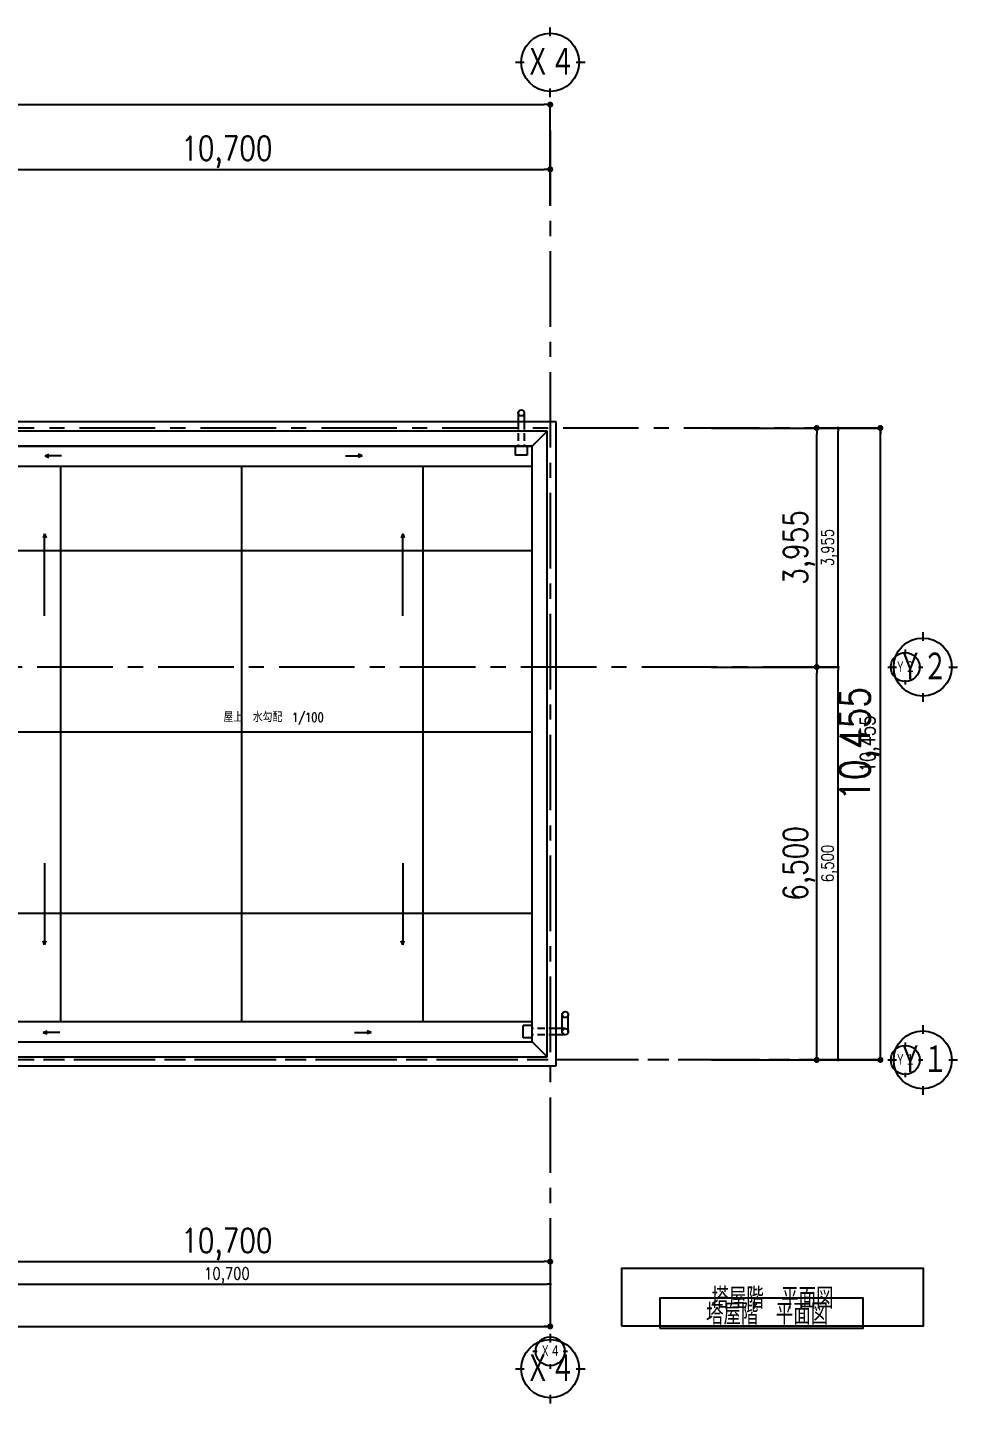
# Model space of a CAD drawing. Header units: millimetres. Extents: x 15495 to 166182, y -39946 to 18307.
# Drawn here: x 108900 to 124288, y -5754 to 17013 of the extents above; entities that cross this region are included whole.
import ezdxf
from ezdxf.enums import TextEntityAlignment as Align

# ---------------------------------------------------------------- set-up
doc = ezdxf.new("R2010")
doc.units = ezdxf.units.MM
doc.header["$LTSCALE"] = 1000
doc.linetypes.add('CENTER', pattern=[2, 1.25, -0.25, 0.25, -0.25])
doc.linetypes.add('HIDDEN2', pattern=[0.1875, 0.125, -0.0625])
doc.layers.get('0').update_dxf_attribs({"linetype": 'CONTINUOUS'})
for name, color, linetype in [('TRF-A_ELSE-100', 6, 'CONTINUOUS'), ('TRF-A_ELSE-50', 6, 'CONTINUOUS'), ('TRF-DT_ID-50', 13, 'CONTINUOUS'), ('TRF-E_DIM-100', 3, 'CONTINUOUS'), ('TRF-E_DIM-50', 3, 'CONTINUOUS'), ('TRF-E_GRID-100', 1, 'CENTER'), ('TRF-E_GRID-50', 1, 'CENTER'), ('TRF-E_TEXT-100', 3, 'CONTINUOUS'), ('TRF-E_TEXT-50', 3, 'CONTINUOUS'), ('TRF-H_LINE1-100', 140, 'CONTINUOUS')]:
    doc.layers.add(name, color=color, linetype=linetype)
doc.styles.add('DIM', font='romans.shx', dxfattribs={"width": 0.8, "bigfont": 'bigfont.shx'})
doc.styles.add('ROOM', font='romans.shx', dxfattribs={"width": 0.8, "bigfont": 'bigfont.shx'})
doc.styles.get("Standard").update_dxf_attribs({"font": 'txt.shx', "bigfont": 'bigfont.shx'})
doc.dimstyles.new('DIM100_4_3', dxfattribs={"dimscale": 100, "dimtxt": 4, "dimasz": 1, "dimexe": 0, "dimexo": 1, "dimgap": 0.5, "dimtad": 1, "dimdec": 1, "dimdsep": 46, "dimlunit": 6, "dimtxsty": 'DIM', "dimblk1": 'DOT', "dimblk2": 'DOT', "dimsah": 1, "dimcen": 1, "dimclrd": 256, "dimclre": 256, "dimclrt": 256, "dimadec": 0, "dimazin": 0, "dimtfac": 1, "dimtdec": 1, "dimtix": 1, "dimtmove": 2, "dimatfit": 3, "dimldrblk": 'DOT', "dimfxl": 1, "dimtvp": 0.833333, "dimtolj": 1, "dimarcsym": 0})
doc.dimstyles.new('DIM100_5_3', dxfattribs={"dimscale": 100, "dimtxt": 5, "dimasz": 1, "dimexe": 0, "dimexo": 1, "dimgap": 0.5, "dimtad": 1, "dimdec": 1, "dimdsep": 46, "dimlunit": 6, "dimtxsty": 'DIM', "dimblk1": 'DOT', "dimblk2": 'DOT', "dimsah": 1, "dimcen": 1, "dimclrd": 256, "dimclre": 256, "dimclrt": 256, "dimadec": 0, "dimazin": 0, "dimtfac": 1, "dimtdec": 1, "dimtix": 1, "dimtmove": 2, "dimatfit": 3, "dimldrblk": 'DOT', "dimfxl": 1, "dimtvp": 0.833333, "dimtolj": 1, "dimarcsym": 0})
doc.dimstyles.new('DIM50_4_3', dxfattribs={"dimscale": 50, "dimtxt": 4, "dimasz": 1, "dimexe": 0, "dimexo": 1, "dimgap": 0.5, "dimtad": 1, "dimdec": 1, "dimdsep": 46, "dimlunit": 6, "dimtxsty": 'DIM', "dimblk1": 'DOT', "dimblk2": 'DOT', "dimsah": 1, "dimcen": 1, "dimclrd": 256, "dimclre": 256, "dimclrt": 256, "dimadec": 0, "dimazin": 0, "dimtfac": 1, "dimtdec": 1, "dimtix": 1, "dimtmove": 2, "dimatfit": 3, "dimldrblk": 'DOT', "dimfxl": 1, "dimtvp": 0.833333, "dimtolj": 1, "dimarcsym": 0})
doc.dimstyles.new('DIM50_5_3', dxfattribs={"dimscale": 50, "dimtxt": 5, "dimasz": 1, "dimexe": 0, "dimexo": 1, "dimgap": 0.5, "dimtad": 1, "dimdec": 1, "dimdsep": 46, "dimlunit": 6, "dimtxsty": 'DIM', "dimblk1": 'DOT', "dimblk2": 'DOT', "dimsah": 1, "dimcen": 1, "dimclrd": 256, "dimclre": 256, "dimclrt": 256, "dimadec": 0, "dimazin": 0, "dimtfac": 1, "dimtdec": 1, "dimtix": 1, "dimtmove": 2, "dimatfit": 3, "dimldrblk": 'DOT', "dimfxl": 1, "dimtvp": 0.833333, "dimtolj": 1, "dimarcsym": 0})

# ---------------------------------------------------------------- blocks, each defined once
blk = doc.blocks.new('DOT')
at = {"color": 0, "linetype": 'ByBlock'}
blk.add_line((-0.5, 0), (-1, 0), dxfattribs=at)
at = {"color": 0, "linetype": 'ByBlock', "const_width": 0.5}
blk.add_lwpolyline([(-0.25, 0, 1), (0.25, 0, 1)], format="xyb", close=True, dxfattribs=at)
blk = doc.blocks.new('*D504')
at = {"layer": 'TRF-E_DIM-100', "lineweight": -2}
for p, q in [((120219, 10386), (121958, 10386)), ((121958, 6531), (121958, 10286)), ((120219, 6431), (121958, 6431))]:
    blk.add_line(p, q, dxfattribs=at)
at = {"layer": 'TRF-E_DIM-100', "lineweight": -2, "xscale": 100, "yscale": 100, "zscale": 100}
for p, rotation in [((121958, 10386), 90), ((121958, 6431), 270)]:
    blk.add_blockref('DOT', p, dxfattribs=dict(at, rotation=rotation))
at = {"layer": 'TRF-E_DIM-100', "insert": (121669, 8409), "char_height": 400, "attachment_point": 5, "rotation": 90, "style": 'DIM'}
blk.add_mtext('\\A1;3,955', dxfattribs=at)
blk = doc.blocks.new('_DOT')
at = {"color": 0, "linetype": 'ByBlock'}
blk.add_line((-0.5, 0), (-1, 0), dxfattribs=at)
at = {"color": 0, "linetype": 'ByBlock', "const_width": 0.5}
blk.add_lwpolyline([(-0.25, 0, 1), (0.25, 0, 1)], format="xyb", close=True, dxfattribs=at)
blk = doc.blocks.new('*D501')
at = {"layer": 'TRF-E_DIM-100', "lineweight": -2}
for p, q in [((120574, 10386), (123012, 10386)), ((123012, 31), (123012, 10286)), ((120574, -69), (123012, -69))]:
    blk.add_line(p, q, dxfattribs=at)
at = {"layer": 'TRF-E_DIM-100', "lineweight": -2, "xscale": 100, "yscale": 100, "zscale": 100}
for p, rotation in [((123012, 10386), 90), ((123012, -69), 270)]:
    blk.add_blockref('DOT', p, dxfattribs=dict(at, rotation=rotation))
at = {"layer": 'TRF-E_DIM-100', "insert": (122665, 5159), "char_height": 500, "attachment_point": 5, "rotation": 90, "style": 'DIM'}
blk.add_mtext('\\A1;10,455', dxfattribs=at)
blk = doc.blocks.new('*D507')
at = {"layer": 'TRF-E_DIM-100', "lineweight": -2}
for p, q in [((91149, -3178), (91149, -4478)), ((117549, -3178), (117549, -4478)), ((91249, -4478), (117449, -4478))]:
    blk.add_line(p, q, dxfattribs=at)
at = {"layer": 'TRF-E_DIM-100', "lineweight": -2, "xscale": 100, "yscale": 100, "zscale": 100, "rotation": 180}
blk.add_blockref('DOT', (91149, -4478), dxfattribs=at)
at = {"layer": 'TRF-E_DIM-100', "lineweight": -2, "xscale": 100, "yscale": 100, "zscale": 100}
blk.add_blockref('DOT', (117549, -4478), dxfattribs=at)
at = {"layer": 'TRF-E_DIM-100', "insert": (104349, -4130), "char_height": 500, "attachment_point": 5, "style": 'DIM'}
blk.add_mtext('\\A1;26,400', dxfattribs=at)
blk = doc.blocks.new('*D505')
at = {"layer": 'TRF-E_DIM-100', "lineweight": -2}
for p, q in [((106849, -2807), (106849, -3407)), ((117549, -2807), (117549, -3407)), ((106949, -3407), (117449, -3407))]:
    blk.add_line(p, q, dxfattribs=at)
at = {"layer": 'TRF-E_DIM-100', "lineweight": -2, "xscale": 100, "yscale": 100, "zscale": 100, "rotation": 180}
blk.add_blockref('DOT', (106849, -3407), dxfattribs=at)
at = {"layer": 'TRF-E_DIM-100', "lineweight": -2, "xscale": 100, "yscale": 100, "zscale": 100}
blk.add_blockref('DOT', (117549, -3407), dxfattribs=at)
at = {"layer": 'TRF-E_DIM-100', "insert": (112199, -3119), "char_height": 400, "attachment_point": 5, "style": 'DIM'}
blk.add_mtext('\\A1;10,700', dxfattribs=at)
blk = doc.blocks.new('*D486')
at = {"layer": 'TRF-E_DIM-100', "lineweight": -2}
for p, q in [((120219, 6431), (121958, 6431)), ((121958, 31), (121958, 6331)), ((120219, -69), (121958, -69))]:
    blk.add_line(p, q, dxfattribs=at)
at = {"layer": 'TRF-E_DIM-100', "lineweight": -2, "xscale": 100, "yscale": 100, "zscale": 100}
for p, rotation in [((121958, 6431), 90), ((121958, -69), 270)]:
    blk.add_blockref('DOT', p, dxfattribs=dict(at, rotation=rotation))
at = {"layer": 'TRF-E_DIM-100', "insert": (121669, 3181), "char_height": 400, "attachment_point": 5, "rotation": 90, "style": 'DIM'}
blk.add_mtext('\\A1;6,500', dxfattribs=at)
blk = doc.blocks.new('*D489')
at = {"layer": 'TRF-E_DIM-100', "lineweight": -2}
for p, q in [((91149, 14437), (91149, 15737)), ((91249, 15737), (117449, 15737)), ((117549, 14437), (117549, 15737))]:
    blk.add_line(p, q, dxfattribs=at)
at = {"layer": 'TRF-E_DIM-100', "lineweight": -2, "xscale": 100, "yscale": 100, "zscale": 100, "rotation": 180}
blk.add_blockref('DOT', (91149, 15737), dxfattribs=at)
at = {"layer": 'TRF-E_DIM-100', "lineweight": -2, "xscale": 100, "yscale": 100, "zscale": 100}
blk.add_blockref('DOT', (117549, 15737), dxfattribs=at)
at = {"layer": 'TRF-E_DIM-100', "insert": (104349, 16084), "char_height": 500, "attachment_point": 5, "style": 'DIM'}
blk.add_mtext('\\A1;26,400', dxfattribs=at)
blk = doc.blocks.new('*D488')
at = {"layer": 'TRF-E_DIM-100', "lineweight": -2}
for p, q in [((106849, 14066), (106849, 14666)), ((106949, 14666), (117449, 14666)), ((117549, 14066), (117549, 14666))]:
    blk.add_line(p, q, dxfattribs=at)
at = {"layer": 'TRF-E_DIM-100', "lineweight": -2, "xscale": 100, "yscale": 100, "zscale": 100, "rotation": 180}
blk.add_blockref('DOT', (106849, 14666), dxfattribs=at)
at = {"layer": 'TRF-E_DIM-100', "lineweight": -2, "xscale": 100, "yscale": 100, "zscale": 100}
blk.add_blockref('DOT', (117549, 14666), dxfattribs=at)
at = {"layer": 'TRF-E_DIM-100', "insert": (112199, 14954), "char_height": 400, "attachment_point": 5, "style": 'DIM'}
blk.add_mtext('\\A1;10,700', dxfattribs=at)
blk = doc.blocks.new('*D503')
at = {"layer": 'TRF-E_DIM-50', "lineweight": -2}
for p, q in [((120524, 10386), (122312, 10386)), ((122312, 6481), (122312, 10336)), ((120524, 6431), (122312, 6431))]:
    blk.add_line(p, q, dxfattribs=at)
at = {"layer": 'TRF-E_DIM-50', "lineweight": -2, "xscale": 50, "yscale": 50, "zscale": 50}
for p, rotation in [((122312, 10386), 90), ((122312, 6431), 270)]:
    blk.add_blockref('DOT', p, dxfattribs=dict(at, rotation=rotation))
at = {"layer": 'TRF-E_DIM-50', "insert": (122168, 8409), "char_height": 200, "attachment_point": 5, "rotation": 90, "style": 'DIM'}
blk.add_mtext('\\A1;3,955', dxfattribs=at)
blk = doc.blocks.new('*D502')
at = {"layer": 'TRF-E_DIM-50', "lineweight": -2}
for p, q in [((120524, 10386), (123012, 10386)), ((123012, -19), (123012, 10336)), ((120524, -69), (123012, -69))]:
    blk.add_line(p, q, dxfattribs=at)
at = {"layer": 'TRF-E_DIM-50', "lineweight": -2, "xscale": 50, "yscale": 50, "zscale": 50}
for p, rotation in [((123012, 10386), 90), ((123012, -69), 270)]:
    blk.add_blockref('DOT', p, dxfattribs=dict(at, rotation=rotation))
at = {"layer": 'TRF-E_DIM-50', "insert": (122838, 5159), "char_height": 250, "attachment_point": 5, "rotation": 90, "style": 'DIM'}
blk.add_mtext('\\A1;10,455', dxfattribs=at)
blk = doc.blocks.new('*D508')
at = {"layer": 'TRF-E_DIM-50', "lineweight": -2}
for p, q in [((91149, -3128), (91149, -4478)), ((117549, -3128), (117549, -4478)), ((91199, -4478), (117499, -4478))]:
    blk.add_line(p, q, dxfattribs=at)
at = {"layer": 'TRF-E_DIM-50', "lineweight": -2, "xscale": 50, "yscale": 50, "zscale": 50, "rotation": 180}
blk.add_blockref('DOT', (91149, -4478), dxfattribs=at)
at = {"layer": 'TRF-E_DIM-50', "lineweight": -2, "xscale": 50, "yscale": 50, "zscale": 50}
blk.add_blockref('DOT', (117549, -4478), dxfattribs=at)
at = {"layer": 'TRF-E_DIM-50', "insert": (104349, -4304), "char_height": 250, "attachment_point": 5, "style": 'DIM'}
blk.add_mtext('\\A1;26,400', dxfattribs=at)
blk = doc.blocks.new('*D506')
at = {"layer": 'TRF-E_DIM-50', "lineweight": -2}
for p, q in [((106849, -3128), (106849, -3778)), ((117549, -3128), (117549, -3778)), ((106899, -3778), (117499, -3778))]:
    blk.add_line(p, q, dxfattribs=at)
at = {"layer": 'TRF-E_DIM-50', "lineweight": -2, "xscale": 50, "yscale": 50, "zscale": 50, "rotation": 180}
blk.add_blockref('DOT', (106849, -3778), dxfattribs=at)
at = {"layer": 'TRF-E_DIM-50', "lineweight": -2, "xscale": 50, "yscale": 50, "zscale": 50}
blk.add_blockref('DOT', (117549, -3778), dxfattribs=at)
at = {"layer": 'TRF-E_DIM-50', "insert": (112199, -3634), "char_height": 200, "attachment_point": 5, "style": 'DIM'}
blk.add_mtext('\\A1;10,700', dxfattribs=at)
blk = doc.blocks.new('*D487')
at = {"layer": 'TRF-E_DIM-50', "lineweight": -2}
for p, q in [((120524, 6431), (122312, 6431)), ((122312, -19), (122312, 6381)), ((120524, -69), (122312, -69))]:
    blk.add_line(p, q, dxfattribs=at)
at = {"layer": 'TRF-E_DIM-50', "lineweight": -2, "xscale": 50, "yscale": 50, "zscale": 50}
for p, rotation in [((122312, 6431), 90), ((122312, -69), 270)]:
    blk.add_blockref('DOT', p, dxfattribs=dict(at, rotation=rotation))
at = {"layer": 'TRF-E_DIM-50', "insert": (122168, 3181), "char_height": 200, "attachment_point": 5, "rotation": 90, "style": 'DIM'}
blk.add_mtext('\\A1;6,500', dxfattribs=at)
blk = doc.blocks.new('TRF-BLOCK_100')
at = {"layer": 'TRF-A_ELSE-100'}
for p, q in [((25870.64, 10705), (25870.64, 10555)), ((25970.64, 10705), (25970.64, 10555)), ((26500, 10555), (14200, 10555)), ((26500, -100), (26500, 10555)), ((26350, 10405), (14350, 10405)), ((26100, 10155), (26350, 10405)), ((26350, 50), (26350, 10405)), ((14600, 10155), (26100, 10155)), ((25820.64, 10155), (25820.64, 10005)), ((26020.64, 10155), (26020.64, 10005)), ((26100, 300), (26100, 10155)), ((26100, 9820), (14600, 9820)), ((18299.99, 635), (18300, 9820)), ((21299.99, 635), (21300, 9820)), ((24299.99, 635), (24300, 9820)), ((26020.64, 10005), (25820.64, 10005)), ((14633.55, 8428.15), (26100, 8428.15)), ((15975, 5428.15), (26100, 5428.15)), ((16508.55, 2428.15), (26100, 2428.15)), ((26600, 466.91), (26600.06, 747.51)), ((26700, 466.91), (26700.06, 747.51)), ((16475, 635), (26100, 635)), ((26100, 566.91), (25950, 566.91)), ((25950, 366.91), (25950, 566.91)), ((26650, 516.91), (26500, 516.91)), ((16475, 300), (26100, 300)), ((26100, 366.91), (25950, 366.91)), ((26100, 300), (26350, 50)), ((26650, 416.91), (26500, 416.91)), ((16250, 50), (26350, 50)), ((16250, -100), (26500, -100))]:
    blk.add_line(p, q, dxfattribs=at)
at = {"layer": 'TRF-A_ELSE-100', "linetype": 'HIDDEN2'}
for p, q in [((25870.64, 10555), (25870.64, 10155)), ((25970.64, 10555), (25970.64, 10155)), ((26500, 516.91), (26100, 516.91)), ((26500, 416.91), (26100, 416.91))]:
    blk.add_line(p, q, dxfattribs=at)
at = {"layer": 'TRF-A_ELSE-100'}
for centre in [(25920.64, 10705), (26650, 750), (26650, 466.91)]:
    blk.add_circle(centre, 50, dxfattribs=at)
at = {"layer": 'TRF-E_GRID-100', "color": 3, "linetype": 'Continuous'}
for p, q in [((26400, 16937.68), (26400, 17081.68)), ((25824, 16505.68), (25968, 16505.68)), ((26832, 16505.68), (26976, 16505.68)), ((26400, 15929.68), (26400, 16073.68)), ((32563.65, 7076), (32563.65, 6932)), ((31987.65, 6500), (32131.65, 6500)), ((32995.65, 6500), (33139.65, 6500)), ((32563.65, 6068), (32563.65, 5924)), ((32563.65, 576), (32563.65, 432)), ((31987.65, 0), (32131.65, 0)), ((32995.65, 0), (33139.65, 0)), ((32563.65, -432), (32563.65, -576)), ((26400, -4532.96), (26400, -4676.96)), ((25824, -5108.96), (25968, -5108.96)), ((26832, -5108.96), (26976, -5108.96)), ((26400, -5540.96), (26400, -5684.96))]:
    blk.add_line(p, q, dxfattribs=at)
at = {"layer": 'TRF-E_GRID-100'}
for p, q in [((26400, 15380.48), (26400, -4408.96)), ((31863.65, 10455), (-4082.3, 10455)), ((31163.65, 6500), (-4082.3, 6500)), ((31863.65, 0), (-4082.3, 0))]:
    blk.add_line(p, q, dxfattribs=at)
at = {"layer": 'TRF-E_GRID-100', "color": 3, "linetype": 'Continuous'}
for centre in [(26400, 16505.68), (32563.65, 6500), (32563.65, 0), (26400, -5108.96)]:
    blk.add_circle(centre, 480, dxfattribs=at)
at = {"layer": 'TRF-E_TEXT-100'}
blk.add_lwpolyline([(27578.12, -4399.26), (32578.12, -4399.26), (32578.12, -3449.26), (27578.12, -3449.26)], close=True, dxfattribs=at)
at = {"layer": 'TRF-H_LINE1-100'}
for p, q in [((18041.27, 9995.28), (18106.01, 10021.15)), ((23286.68, 9995.28), (23221.94, 10021.15)), ((18041.27, 9995.28), (18106.01, 9969.41)), ((18314.86, 9995.28), (18041.27, 9995.28)), ((23013.09, 9995.28), (23286.68, 9995.28)), ((23286.68, 9995.28), (23221.94, 9969.41)), ((18033.99, 8701.73), (18008.12, 8636.99)), ((18033.99, 7349.97), (18033.99, 8701.73)), ((18033.99, 8701.73), (18059.85, 8636.99)), ((23960.04, 8701.72), (23934.17, 8636.98)), ((23960.04, 7349.97), (23960.04, 8701.72)), ((23960.04, 8701.72), (23985.91, 8636.98)), ((18033.98, 3257.66), (18033.98, 1905.9)), ((23960.04, 3257.65), (23960.04, 1905.89)), ((18033.98, 1905.9), (18008.11, 1970.64)), ((18033.98, 1905.9), (18059.85, 1970.64)), ((23960.04, 1905.89), (23934.17, 1970.63)), ((23960.04, 1905.89), (23985.9, 1970.63)), ((18009.99, 455.04), (18074.73, 480.9)), ((23437.63, 455.04), (23372.9, 480.9)), ((18283.58, 455.04), (18009.99, 455.04)), ((18009.99, 455.04), (18074.73, 429.17)), ((23164.05, 455.04), (23437.63, 455.04)), ((23437.63, 455.04), (23372.9, 429.17))]:
    blk.add_line(p, q, dxfattribs=at)
at = {"layer": 'TRF-E_GRID-100', "color": 3, "linetype": 'Continuous', "width": 0.75}
for s, p in [('Ｘ４', (26400, 16505.68)), ('Ｙ２', (32563.65, 6500)), ('Ｙ１', (32563.65, 0)), ('Ｘ４', (26400, -5108.96))]:
    blk.add_text(s, height=500, dxfattribs=at).set_placement(p, align=Align.MIDDLE)
at = {"layer": 'TRF-E_TEXT-100', "width": 0.75}
blk.add_text('塔屋階\u3000平面図', height=350, dxfattribs=at).set_placement((30078.12, -3924.26), align=Align.MIDDLE)
at = {"layer": 'TRF-E_DIM-100'}
for base, p1, p2, dimstyle, picture, middle in [((26400, 15805.68), (0, 14405.68), (26400, 14405.68), 'DIM100_5_3', '*D489', (13200, 16153.29)), ((26400, 14735.02), (15700, 14035.02), (26400, 14035.02), 'DIM100_4_3', '*D488', (21050, 15023.12)), ((26400, -3338.31), (15700, -2638.31), (26400, -2638.31), 'DIM100_4_3', '*D505', (21050, -3050.21)), ((26400, -4408.96), (0, -3008.96), (26400, -3008.96), 'DIM100_5_3', '*D507', (13200, -4061.34))]:
    dim = blk.add_linear_dim(base=base, p1=p1, p2=p2, dimstyle=dimstyle, dxfattribs=at)
    dim.commit()
    dim.dimension.update_dxf_attribs({"geometry": picture, "text_midpoint": middle, "insert": (-91148.54, 69)})
for base, p1, p2, dimstyle, picture, middle in [((30809.03, 10455), (28970.61, 6500), (28970.61, 10455), 'DIM100_4_3', '*D504', (30520.93, 8477.5)), ((31863.65, 10455), (29325.23, 0), (29325.23, 10455), 'DIM100_5_3', '*D501', (31516.03, 5227.5)), ((30809.03, 6500), (28970.61, 0), (28970.61, 6500), 'DIM100_4_3', '*D486', (30520.93, 3250))]:
    dim = blk.add_linear_dim(base=base, p1=p1, p2=p2, angle=90, dimstyle=dimstyle, dxfattribs=at)
    dim.commit()
    dim.dimension.update_dxf_attribs({"geometry": picture, "text_midpoint": middle, "insert": (-91148.54, 69)})
blk = doc.blocks.new('TRF-BLOCK_50')
at = {"layer": 'TRF-A_ELSE-50'}
for p, q in [((25870.64, 10705), (25870.64, 10555)), ((25970.64, 10705), (25970.64, 10555)), ((26500, 10555), (14200, 10555)), ((26500, -100), (26500, 10555)), ((26350, 10405), (14350, 10405)), ((26100, 10155), (26350, 10405)), ((26350, 50), (26350, 10405)), ((26100, 10155), (14600, 10155)), ((26100, 10155), (14600, 10155)), ((25820.64, 10155), (25820.64, 10005)), ((26020.64, 10155), (26020.64, 10005)), ((26100, 300), (26100, 10155)), ((26100, 9820), (14600, 9820)), ((18299.99, 635), (18300, 9820)), ((21299.99, 635), (21300, 9820)), ((24299.99, 635), (24300, 9820)), ((26020.64, 10005), (25820.64, 10005)), ((14633.55, 8428.15), (26100, 8428.15)), ((15975, 5428.15), (26100, 5428.15)), ((16508.55, 2428.15), (26100, 2428.15)), ((26600, 466.91), (26600.06, 747.51)), ((26700, 466.91), (26700.06, 747.51)), ((16475, 635), (26100, 635)), ((26100, 566.91), (25950, 566.91)), ((25950, 366.91), (25950, 566.91)), ((26650, 516.91), (26500, 516.91)), ((16475, 300), (26100, 300)), ((26100, 366.91), (25950, 366.91)), ((26100, 300), (26350, 50)), ((26650, 416.91), (26500, 416.91)), ((16250, 50), (26350, 50)), ((16250, -100), (26500, -100))]:
    blk.add_line(p, q, dxfattribs=at)
at = {"layer": 'TRF-A_ELSE-50', "linetype": 'HIDDEN2'}
for p, q in [((25870.64, 10555), (25870.64, 10155)), ((25970.64, 10555), (25970.64, 10155)), ((26500, 516.91), (26100, 516.91)), ((26500, 416.91), (26100, 416.91))]:
    blk.add_line(p, q, dxfattribs=at)
at = {"layer": 'TRF-A_ELSE-50'}
for centre in [(25920.64, 10705), (26650, 750), (26650, 466.91)]:
    blk.add_circle(centre, 50, dxfattribs=at)
at = {"layer": 'TRF-DT_ID-50'}
for p, q in [((18041.27, 9995.28), (18106.01, 10021.15)), ((23286.68, 9995.28), (23221.94, 10021.15)), ((18041.27, 9995.28), (18106.01, 9969.41)), ((18314.86, 9995.28), (18041.27, 9995.28)), ((23013.09, 9995.28), (23286.68, 9995.28)), ((23286.68, 9995.28), (23221.94, 9969.41)), ((18033.99, 8701.73), (18008.12, 8636.99)), ((18033.99, 7349.97), (18033.99, 8701.73)), ((18033.99, 8701.73), (18059.85, 8636.99)), ((23960.04, 8701.72), (23934.17, 8636.98)), ((23960.04, 7349.97), (23960.04, 8701.72)), ((23960.04, 8701.72), (23985.91, 8636.98)), ((18033.98, 3257.66), (18033.98, 1905.9)), ((23960.04, 3257.65), (23960.04, 1905.89)), ((18033.98, 1905.9), (18008.11, 1970.64)), ((18033.98, 1905.9), (18059.85, 1970.64)), ((23960.04, 1905.89), (23934.17, 1970.63)), ((23960.04, 1905.89), (23985.9, 1970.63))]:
    blk.add_line(p, q, dxfattribs=at)
at = {"layer": 'TRF-E_GRID-50'}
for p, q in [((26400, 15380.48), (26400, -4408.96)), ((31863.65, 10455), (-4082.3, 10455)), ((31163.65, 6500), (-4082.3, 6500)), ((31766.28, 0), (-4179.67, 0))]:
    blk.add_line(p, q, dxfattribs=at)
at = {"layer": 'TRF-E_GRID-50', "color": 3, "linetype": 'Continuous'}
for p, q in [((32275.65, 6788), (32275.65, 6716)), ((31987.65, 6500), (32059.65, 6500)), ((32491.65, 6500), (32563.65, 6500)), ((32275.65, 6284), (32275.65, 6212)), ((32275.65, 288), (32275.65, 216)), ((31987.65, 0), (32059.65, 0)), ((32491.65, 0), (32563.65, 0)), ((32275.65, -216), (32275.65, -288)), ((26400, -4532.96), (26400, -4604.96)), ((26112, -4820.96), (26184, -4820.96)), ((26616, -4820.96), (26688, -4820.96)), ((26400, -5036.96), (26400, -5108.96))]:
    blk.add_line(p, q, dxfattribs=at)
for centre in [(32275.65, 6500), (32275.65, 0), (26400, -4820.96)]:
    blk.add_circle(centre, 240, dxfattribs=at)
at = {"layer": 'TRF-E_TEXT-50'}
blk.add_lwpolyline([(28213.25, -4441.36), (31576.74, -4441.36), (31576.74, -3941.36), (28213.25, -3941.36)], close=True, dxfattribs=at)
at = {"layer": 'TRF-E_GRID-50', "color": 3, "linetype": 'Continuous', "width": 0.75}
for s, p in [('Ｙ２', (32275.65, 6500)), ('Ｙ１', (32275.65, 0)), ('Ｘ４', (26400, -4820.96))]:
    blk.add_text(s, height=200, dxfattribs=at).set_placement(p, align=Align.MIDDLE)
at = {"layer": 'TRF-E_TEXT-50', "style": 'ROOM', "width": 0.8}
blk.add_text('屋上\u3000水勾配\u30001/100', height=150, dxfattribs=at).set_placement((20993.77, 5592.08))
at = {"layer": 'TRF-E_TEXT-50', "width": 0.75}
blk.add_text('塔屋階\u3000平面図', height=350, dxfattribs=at).set_placement((29988.35, -4187.9), align=Align.MIDDLE)
at = {"layer": 'TRF-E_DIM-50'}
for base, p1, p2, dimstyle, picture, middle in [((31163.65, 10455), (29325.23, 6500), (29325.23, 10455), 'DIM50_4_3', '*D503', (31019.6, 8477.5)), ((31863.65, 10455), (29325.23, 0), (29325.23, 10455), 'DIM50_5_3', '*D502', (31689.84, 5227.5)), ((31163.65, 6500), (29325.23, 0), (29325.23, 6500), 'DIM50_4_3', '*D487', (31019.6, 3250))]:
    dim = blk.add_linear_dim(base=base, p1=p1, p2=p2, angle=90, dimstyle=dimstyle, dxfattribs=at)
    dim.commit()
    dim.dimension.update_dxf_attribs({"geometry": picture, "text_midpoint": middle, "insert": (-91148.54, 69)})
for base, p1, dimstyle, picture, middle in [((26400, -4408.96), (0, -3008.96), 'DIM50_5_3', '*D508', (13200, -4235.15)), ((26400, -3708.96), (15700, -3008.96), 'DIM50_4_3', '*D506', (21050, -3564.91))]:
    dim = blk.add_linear_dim(base=base, p1=p1, p2=(26400, -3008.96), dimstyle=dimstyle, dxfattribs=at)
    dim.commit()
    dim.dimension.update_dxf_attribs({"geometry": picture, "text_midpoint": middle, "insert": (-91148.54, 69)})

msp = doc.modelspace()

# ---------------------------------------------------------------- block references
for name in ['TRF-BLOCK_100', 'TRF-BLOCK_50']:
    msp.add_blockref(name, (91149, -69))

doc.saveas('drawing.dxf')
